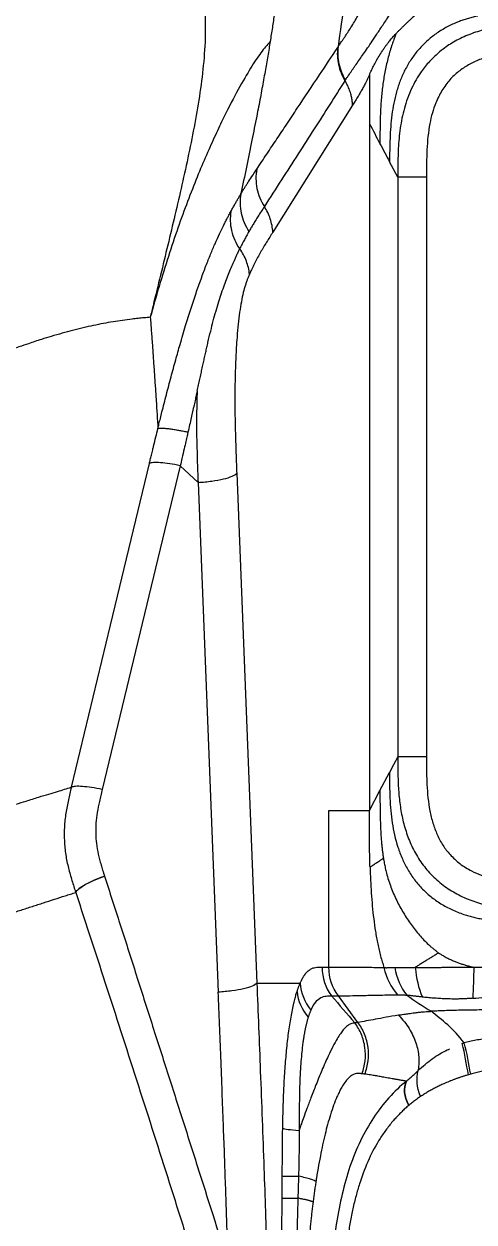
# Model space of a CAD drawing. Extents: x 0 to 84, y -21 to 126.
# Drawn here: x 71.61 to 75.84, y 44.7 to 55.96 of the extents above; entities that cross this region are included whole.
import ezdxf

# ---------------------------------------------------------------- set-up
doc = ezdxf.new("R2010")
doc.units = 0
doc.header["$MEASUREMENT"] = 0
doc.layers.add('1', color=4, linetype='Continuous')

# ---------------------------------------------------------------- blocks, each defined once
blk = doc.blocks.new('PRODIGY')
at = {"layer": '1', "color": 3, "linetype": 'Continuous', "lineweight": 25}
for p, q in [((74.854, 55.481), (74.854, 55.021)), ((74.696, 55.196), (73.946, 54.001)), ((74.854, 55.021), (74.854, 48.565)), ((75.12, 54.517), (75.044, 54.662)), ((75.12, 54.517), (75.12, 49.07)), ((75.39, 54.517), (75.39, 49.07)), ((73.076, 51.806), (72.343, 48.763)), ((73.076, 51.806), (73.244, 51.649)), ((73.607, 51.735), (73.796, 46.943)), ((73.244, 51.649), (73.434, 46.858)), ((74.953, 48.753), (75.042, 48.922)), ((74.854, 48.565), (74.953, 48.753)), ((74.474, 47.093), (74.474, 48.565)), ((74.474, 48.565), (74.854, 48.565)), ((74.41, 47.093), (74.474, 47.093)), ((73.796, 46.943), (74.203, 46.943)), ((74.746, 46.573), (74.562, 46.823)), ((75.806, 46.087), (75.786, 46.082))]:
    blk.add_line(p, q, dxfattribs=at)
at = {"layer": '1', "color": 3, "linetype": 'Continuous', "lineweight": 25, "flags": 128}
for points in [[(74.556, 55.737), (74.557, 55.74), (74.559, 55.743)], [(72.053, 48.784), (72.42, 50.306), (72.787, 51.828)], [(75.12, 49.07), (75.081, 48.996), (75.042, 48.922)]]:
    blk.add_lwpolyline(points, dxfattribs=at)
at = {"layer": '1', "color": 3, "linetype": 'Continuous', "lineweight": 25}
for points, knots in [([(74.734, 59.284), (74.744, 59.136), (74.754, 58.988), (74.769, 58.691), (74.774, 58.542), (74.779, 58.244), (74.779, 58.094), (74.772, 57.797), (74.765, 57.648), (74.747, 57.351), (74.735, 57.204), (74.707, 56.909), (74.691, 56.761), (74.656, 56.468), (74.638, 56.322), (74.599, 56.031), (74.579, 55.887), (74.559, 55.743)], [0, 0, 0, 0, 0.125, 0.125, 0.25, 0.25, 0.375, 0.375, 0.5, 0.5, 0.625, 0.625, 0.75, 0.75, 0.875, 0.875, 1, 1, 1, 1]), ([(72.6, 57.639), (72.661, 57.563), (72.722, 57.486), (72.838, 57.329), (72.894, 57.249), (72.999, 57.086), (73.047, 57.002), (73.133, 56.828), (73.17, 56.739), (73.232, 56.557), (73.256, 56.463), (73.291, 56.273), (73.302, 56.176), (73.313, 55.982), (73.313, 55.885), (73.305, 55.69), (73.296, 55.593), (73.274, 55.399), (73.26, 55.302), (73.229, 55.109), (73.211, 55.012), (73.173, 54.819), (73.153, 54.723), (73.111, 54.531), (73.09, 54.435), (73.024, 54.15), (72.979, 53.962), (72.911, 53.679), (72.888, 53.584), (72.841, 53.393), (72.818, 53.297), (72.795, 53.201)], [0, 0, 0, 0, 0.0625, 0.0625, 0.125, 0.125, 0.1875, 0.1875, 0.25, 0.25, 0.3125, 0.3125, 0.375, 0.375, 0.4375, 0.4375, 0.5, 0.5, 0.5625, 0.5625, 0.625, 0.625, 0.6875, 0.6875, 0.75, 0.75, 0.875, 0.875, 0.9375, 0.9375, 1, 1, 1, 1]), ([(73.906, 57.495), (73.909, 57.485), (73.915, 57.464), (73.924, 57.434), (73.932, 57.403), (73.94, 57.372), (73.948, 57.34), (73.955, 57.309), (73.961, 57.277), (73.968, 57.245), (73.974, 57.212), (73.979, 57.179), (73.984, 57.146), (73.989, 57.112), (73.995, 57.059), (74.003, 56.982), (74.009, 56.88), (74.012, 56.769), (74.011, 56.653), (74.006, 56.537), (73.999, 56.421), (73.988, 56.302), (73.975, 56.179), (73.96, 56.053), (73.942, 55.924), (73.928, 55.837), (73.921, 55.793)], [0, 0, 0, 0, 0.018597, 0.037248, 0.055964, 0.074756, 0.093635, 0.112614, 0.131705, 0.150918, 0.170268, 0.189766, 0.209424, 0.229255, 0.249272, 0.303774, 0.363191, 0.428104, 0.499181, 0.564497, 0.631833, 0.70126, 0.772811, 0.846483, 0.922237, 1, 1, 1, 1]), ([(74.559, 55.743), (74.562, 55.747), (74.568, 55.756), (74.577, 55.77), (74.588, 55.785), (74.6, 55.804), (74.619, 55.831), (74.642, 55.867), (74.672, 55.913), (74.704, 55.963), (74.748, 56.037), (74.809, 56.145), (74.882, 56.278), (74.947, 56.401), (75.001, 56.501), (75.059, 56.611), (75.107, 56.7), (75.143, 56.767), (75.165, 56.807), (75.188, 56.85), (75.212, 56.894), (75.237, 56.94), (75.255, 56.972), (75.264, 56.989)], [0, 0, 0, 0, 0.020008, 0.04112, 0.063305, 0.092701, 0.126027, 0.188084, 0.249465, 0.314126, 0.370513, 0.490338, 0.6109, 0.671814, 0.734542, 0.797041, 0.86352, 0.884147, 0.905599, 0.92789, 0.95104, 0.975069, 1, 1, 1, 1]), ([(74.628, 55.431), (74.633, 55.439), (74.638, 55.446), (74.648, 55.461), (74.653, 55.468), (74.668, 55.49), (74.679, 55.505), (74.694, 55.528), (74.7, 55.536), (74.71, 55.551), (74.716, 55.559), (74.732, 55.582), (74.743, 55.598), (74.766, 55.63), (74.778, 55.647), (74.802, 55.681), (74.814, 55.699), (74.853, 55.756), (74.883, 55.801), (74.935, 55.88), (74.954, 55.909), (74.985, 55.955), (74.996, 55.972), (75.018, 56.005), (75.03, 56.023), (75.065, 56.077), (75.091, 56.115), (75.141, 56.193), (75.167, 56.232), (75.218, 56.311), (75.244, 56.35), (75.283, 56.411), (75.296, 56.431), (75.322, 56.472), (75.336, 56.493), (75.376, 56.556), (75.404, 56.6), (75.44, 56.654), (75.447, 56.665), (75.461, 56.687), (75.468, 56.699), (75.483, 56.722), (75.491, 56.734), (75.506, 56.757), (75.513, 56.768), (75.52, 56.779)], [0, 0, 0, 0, 0.03125, 0.03125, 0.0625, 0.0625, 0.125, 0.125, 0.15625, 0.15625, 0.1875, 0.1875, 0.25, 0.25, 0.3125, 0.3125, 0.375, 0.375, 0.5, 0.5, 0.5625, 0.5625, 0.59375, 0.59375, 0.625, 0.625, 0.6875, 0.6875, 0.75, 0.75, 0.8125, 0.8125, 0.84375, 0.84375, 0.875, 0.875, 0.9375, 0.9375, 0.953125, 0.953125, 0.96875, 0.96875, 0.984375, 0.984375, 1, 1, 1, 1]), ([(75.747, 56.474), (75.739, 56.467), (75.724, 56.453), (75.7, 56.431), (75.667, 56.402), (75.625, 56.363), (75.576, 56.318), (75.531, 56.276), (75.49, 56.236), (75.449, 56.196), (75.408, 56.157), (75.368, 56.119), (75.327, 56.081), (75.288, 56.045), (75.254, 56.014), (75.227, 55.988), (75.205, 55.968), (75.184, 55.947), (75.163, 55.927), (75.143, 55.907), (75.124, 55.888), (75.111, 55.875), (75.105, 55.868)], [0, 0, 0, 0, 0.03405, 0.069033, 0.104938, 0.179575, 0.259963, 0.323486, 0.386657, 0.449611, 0.511873, 0.576251, 0.635621, 0.697697, 0.75742, 0.792454, 0.827288, 0.861961, 0.896517, 0.931006, 0.965481, 1, 1, 1, 1]), ([(75.873, 56.032), (75.865, 56.031), (75.851, 56.028), (75.828, 56.022), (75.806, 56.016), (75.785, 56.01), (75.763, 56.004), (75.742, 55.997), (75.722, 55.99), (75.701, 55.983), (75.681, 55.975), (75.633, 55.955), (75.561, 55.92), (75.468, 55.86), (75.383, 55.79), (75.307, 55.71), (75.242, 55.622), (75.187, 55.527), (75.142, 55.426), (75.096, 55.286), (75.061, 55.104), (75.048, 54.92), (75.044, 54.773), (75.044, 54.699), (75.044, 54.662)], [0, 0, 0, 0, 0.013071, 0.026033, 0.038889, 0.051639, 0.064285, 0.076829, 0.089272, 0.101616, 0.113864, 0.126017, 0.189213, 0.251259, 0.313746, 0.37591, 0.437466, 0.50035, 0.561059, 0.624883, 0.74957, 0.874729, 0.937354, 1, 1, 1, 1]), ([(74.854, 55.481), (74.856, 55.485), (74.86, 55.492), (74.865, 55.506), (74.873, 55.522), (74.882, 55.541), (74.904, 55.584), (74.933, 55.638), (74.97, 55.698), (74.994, 55.732), (75.011, 55.757), (75.028, 55.779), (75.044, 55.799), (75.059, 55.817), (75.073, 55.834), (75.089, 55.851), (75.099, 55.862), (75.105, 55.868)], [0, 0, 0, 0, 0.036156, 0.07939, 0.129456, 0.195466, 0.260349, 0.518192, 0.641592, 0.704786, 0.761396, 0.808917, 0.85587, 0.892353, 0.92735, 0.962837, 1, 1, 1, 1]), ([(75.105, 55.868), (75.102, 55.861), (75.096, 55.846), (75.087, 55.823), (75.079, 55.8), (75.071, 55.776), (75.059, 55.741), (75.044, 55.692), (75.021, 55.61), (74.998, 55.506), (74.978, 55.378), (74.964, 55.246), (74.956, 55.11), (74.953, 54.972), (74.953, 54.879), (74.953, 54.833)], [0, 0, 0, 0, 0.02289, 0.046045, 0.069472, 0.093177, 0.117167, 0.177569, 0.237054, 0.360492, 0.482283, 0.606242, 0.738089, 0.869196, 1, 1, 1, 1]), ([(76.517, 55.958), (76.504, 55.958), (76.457, 55.958), (76.387, 55.957), (76.306, 55.955), (76.197, 55.949), (76.075, 55.936), (75.929, 55.905), (75.82, 55.871), (75.726, 55.831), (75.641, 55.788), (75.534, 55.717), (75.427, 55.62), (75.327, 55.496), (75.259, 55.377), (75.199, 55.231), (75.164, 55.104), (75.143, 54.978), (75.132, 54.883), (75.125, 54.789), (75.122, 54.697), (75.12, 54.606), (75.12, 54.546), (75.12, 54.517)], [0, 0, 0, 0, 0.017512, 0.059148, 0.090212, 0.120151, 0.198661, 0.246388, 0.311095, 0.34364, 0.376276, 0.433123, 0.506971, 0.559711, 0.636263, 0.680375, 0.762366, 0.803487, 0.844057, 0.884032, 0.923384, 0.962046, 1, 1, 1, 1]), ([(73.921, 55.793), (73.907, 55.778), (73.893, 55.762), (73.864, 55.727), (73.85, 55.708), (73.804, 55.646), (73.772, 55.598), (73.702, 55.485), (73.664, 55.419), (73.58, 55.266), (73.534, 55.178), (73.459, 55.025), (73.433, 54.97), (73.379, 54.854), (73.351, 54.792), (73.294, 54.66), (73.264, 54.591), (73.205, 54.445), (73.175, 54.369), (73.115, 54.209), (73.084, 54.126), (73.024, 53.954), (72.994, 53.864), (72.935, 53.681), (72.906, 53.587), (72.849, 53.395), (72.821, 53.298), (72.795, 53.201)], [0, 0, 0, 0, 0.0625, 0.0625, 0.125, 0.125, 0.25, 0.25, 0.375, 0.375, 0.5, 0.5, 0.5625, 0.5625, 0.625, 0.625, 0.6875, 0.6875, 0.75, 0.75, 0.8125, 0.8125, 0.875, 0.875, 0.9375, 0.9375, 1, 1, 1, 1]), ([(73.921, 55.793), (73.918, 55.771), (73.91, 55.725), (73.899, 55.656), (73.887, 55.584), (73.873, 55.509), (73.859, 55.431), (73.844, 55.35), (73.829, 55.266), (73.812, 55.179), (73.786, 55.045), (73.731, 54.772), (73.681, 54.529), (73.646, 54.361)], [0, 0, 0, 0, 0.046225, 0.094395, 0.144559, 0.19676, 0.251042, 0.30744, 0.365985, 0.426702, 0.489604, 0.647377, 1, 1, 1, 1]), ([(73.795, 54.593), (73.827, 54.64), (73.89, 54.736), (73.984, 54.877), (74.08, 55.02), (74.213, 55.221), (74.373, 55.461), (74.499, 55.651), (74.556, 55.737)], [0, 0, 0, 0, 0.124395, 0.24874, 0.368961, 0.499164, 0.774296, 1, 1, 1, 1]), ([(74.556, 55.737), (74.549, 55.684), (74.552, 55.63), (74.575, 55.524), (74.596, 55.472), (74.624, 55.425)], [0, 0, 0, 0, 0.5, 0.5, 1, 1, 1, 1]), ([(74.559, 55.743), (74.553, 55.69), (74.556, 55.636), (74.579, 55.53), (74.6, 55.478), (74.628, 55.431)], [0, 0, 0, 0, 0.5, 0.5, 1, 1, 1, 1]), ([(76.518, 55.7), (76.473, 55.7), (76.385, 55.7), (76.253, 55.695), (76.126, 55.683), (76.004, 55.661), (75.889, 55.626), (75.784, 55.576), (75.69, 55.513), (75.62, 55.447), (75.57, 55.385), (75.523, 55.314), (75.48, 55.226), (75.444, 55.121), (75.419, 55.016), (75.403, 54.9), (75.394, 54.775), (75.391, 54.672), (75.391, 54.586), (75.39, 54.542), (75.39, 54.517)], [0, 0, 0, 0, 0.069487, 0.137234, 0.202999, 0.266771, 0.328382, 0.387898, 0.445941, 0.502791, 0.535144, 0.568178, 0.63488, 0.686261, 0.738901, 0.801904, 0.866483, 0.932534, 0.960663, 1, 1, 1, 1]), ([(74.624, 55.425), (74.577, 55.351), (74.481, 55.2), (74.334, 54.97), (74.183, 54.734), (74.026, 54.49), (73.92, 54.326), (73.867, 54.242)], [0, 0, 0, 0, 0.18792, 0.38188, 0.581879, 0.78792, 1, 1, 1, 1]), ([(74.696, 55.196), (74.696, 55.2), (74.695, 55.208), (74.694, 55.222), (74.692, 55.238), (74.688, 55.262), (74.683, 55.287), (74.675, 55.314), (74.667, 55.337), (74.658, 55.359), (74.648, 55.382), (74.637, 55.404), (74.629, 55.418), (74.624, 55.425)], [0, 0, 0, 0, 0.05085, 0.109318, 0.175632, 0.250032, 0.406654, 0.500101, 0.597885, 0.696871, 0.796958, 0.89804, 1, 1, 1, 1]), ([(74.854, 55.481), (74.852, 55.477), (74.848, 55.468), (74.842, 55.455), (74.836, 55.441), (74.83, 55.428), (74.823, 55.415), (74.813, 55.394), (74.797, 55.365), (74.778, 55.33), (74.758, 55.295), (74.738, 55.263), (74.718, 55.23), (74.704, 55.208), (74.696, 55.196)], [0, 0, 0, 0, 0.038455, 0.077728, 0.117824, 0.158744, 0.200491, 0.243067, 0.363223, 0.4923, 0.612081, 0.74538, 0.852028, 1, 1, 1, 1]), ([(74.953, 54.833), (74.968, 54.805), (74.983, 54.776), (75.014, 54.719), (75.029, 54.69), (75.044, 54.662)], [0, 0, 0, 0, 0.5, 0.5, 1, 1, 1, 1]), ([(73.646, 54.361), (73.65, 54.368), (73.659, 54.382), (73.672, 54.403), (73.687, 54.427), (73.703, 54.453), (73.728, 54.491), (73.759, 54.538), (73.783, 54.575), (73.795, 54.593)], [0, 0, 0, 0, 0.080146, 0.170178, 0.270086, 0.379861, 0.4995, 0.764907, 1, 1, 1, 1]), ([(73.795, 54.593), (73.784, 54.534), (73.785, 54.472), (73.809, 54.353), (73.833, 54.295), (73.867, 54.242)], [0, 0, 0, 0, 0.5, 0.5, 1, 1, 1, 1]), ([(75.39, 54.517), (75.362, 54.517), (75.332, 54.517), (75.272, 54.517), (75.243, 54.517), (75.192, 54.517), (75.169, 54.517), (75.137, 54.517), (75.126, 54.517), (75.12, 54.517)], [0, 0, 0, 0, 0.25, 0.25, 0.5, 0.5, 0.75, 0.75, 1, 1, 1, 1]), ([(73.553, 54.197), (73.556, 54.203), (73.562, 54.214), (73.571, 54.231), (73.58, 54.247), (73.589, 54.263), (73.598, 54.278), (73.606, 54.293), (73.614, 54.307), (73.623, 54.321), (73.631, 54.335), (73.638, 54.348), (73.644, 54.357), (73.646, 54.361)], [0, 0, 0, 0, 0.0975435, 0.1937569, 0.2886338, 0.3821719, 0.4743728, 0.5652417, 0.6547871, 0.7430205, 0.829956, 0.9156098, 1, 1, 1, 1]), ([(73.646, 54.361), (73.635, 54.302), (73.636, 54.24), (73.662, 54.119), (73.687, 54.061), (73.722, 54.008)], [0, 0, 0, 0, 0.5, 0.5, 1, 1, 1, 1]), ([(72.866, 52.155), (72.869, 52.17), (72.877, 52.202), (72.89, 52.254), (72.906, 52.318), (72.925, 52.392), (72.953, 52.502), (72.989, 52.638), (73.032, 52.796), (73.078, 52.958), (73.125, 53.118), (73.175, 53.28), (73.224, 53.427), (73.272, 53.563), (73.318, 53.686), (73.362, 53.797), (73.405, 53.897), (73.445, 53.985), (73.476, 54.05), (73.5, 54.097), (73.517, 54.13), (73.535, 54.164), (73.546, 54.185), (73.553, 54.197)], [0, 0, 0, 0, 0.016857, 0.036845, 0.060077, 0.090636, 0.121723, 0.185393, 0.246915, 0.302668, 0.371632, 0.433422, 0.496387, 0.557366, 0.618366, 0.679963, 0.742296, 0.808746, 0.869644, 0.901479, 0.934566, 0.96353, 1, 1, 1, 1]), ([(73.553, 54.197), (73.542, 54.138), (73.544, 54.076), (73.572, 53.955), (73.598, 53.897), (73.635, 53.845)], [0, 0, 0, 0, 0.5, 0.5, 1, 1, 1, 1]), ([(73.867, 54.242), (73.856, 54.226), (73.837, 54.196), (73.809, 54.153), (73.784, 54.113), (73.762, 54.076), (73.741, 54.042), (73.728, 54.019), (73.722, 54.008)], [0, 0, 0, 0, 0.213306, 0.404022, 0.573389, 0.729031, 0.871166, 1, 1, 1, 1]), ([(73.946, 54.001), (73.944, 54.043), (73.936, 54.085), (73.909, 54.167), (73.89, 54.206), (73.867, 54.242)], [0, 0, 0, 0, 0.5, 0.5, 1, 1, 1, 1]), ([(73.722, 54.008), (73.718, 54.001), (73.71, 53.988), (73.699, 53.968), (73.689, 53.949), (73.675, 53.923), (73.66, 53.895), (73.647, 53.869), (73.64, 53.854), (73.636, 53.847), (73.635, 53.845)], [0, 0, 0, 0, 0.133444, 0.261875, 0.385344, 0.503899, 0.752721, 0.87654, 0.968026, 1, 1, 1, 1]), ([(73.946, 54.001), (73.936, 53.986), (73.917, 53.955), (73.887, 53.908), (73.859, 53.861), (73.831, 53.813), (73.804, 53.765), (73.781, 53.722), (73.764, 53.687), (73.751, 53.66), (73.738, 53.633), (73.73, 53.614), (73.726, 53.605)], [0, 0, 0, 0, 0.131141, 0.260743, 0.396141, 0.514855, 0.643578, 0.761506, 0.824445, 0.885165, 0.943679, 1, 1, 1, 1]), ([(73.236, 52.509), (73.238, 52.519), (73.242, 52.537), (73.248, 52.565), (73.254, 52.592), (73.26, 52.619), (73.266, 52.646), (73.272, 52.672), (73.277, 52.698), (73.283, 52.724), (73.289, 52.75), (73.294, 52.775), (73.3, 52.8), (73.305, 52.824), (73.31, 52.848), (73.316, 52.872), (73.321, 52.896), (73.326, 52.919), (73.332, 52.942), (73.343, 52.993), (73.362, 53.07), (73.387, 53.169), (73.412, 53.262), (73.439, 53.35), (73.465, 53.431), (73.492, 53.506), (73.518, 53.576), (73.543, 53.638), (73.568, 53.697), (73.588, 53.743), (73.605, 53.782), (73.62, 53.813), (73.63, 53.834), (73.635, 53.845)], [0, 0, 0, 0, 0.0154297, 0.0306914, 0.0457884, 0.0607242, 0.0755024, 0.0901269, 0.1046012, 0.118929, 0.1331142, 0.1471603, 0.1610711, 0.1748504, 0.1885018, 0.2020292, 0.2154363, 0.2287271, 0.2419053, 0.2549747, 0.3167374, 0.3767374, 0.4368814, 0.4970788, 0.5570215, 0.6190928, 0.679792, 0.7438989, 0.8054083, 0.8711615, 0.9113017, 0.9542494, 1, 1, 1, 1]), ([(73.726, 53.605), (73.723, 53.647), (73.713, 53.689), (73.683, 53.77), (73.661, 53.809), (73.635, 53.845)], [0, 0, 0, 0, 0.5, 0.5, 1, 1, 1, 1]), ([(73.726, 53.605), (73.724, 53.6), (73.72, 53.591), (73.714, 53.577), (73.709, 53.564), (73.702, 53.545), (73.694, 53.521), (73.68, 53.477), (73.663, 53.415), (73.646, 53.326), (73.63, 53.223), (73.617, 53.109), (73.607, 52.985), (73.599, 52.854), (73.594, 52.717), (73.589, 52.53), (73.589, 52.34), (73.593, 52.151), (73.597, 52.011), (73.602, 51.873), (73.605, 51.781), (73.607, 51.735)], [0, 0, 0, 0, 0.016666, 0.032145, 0.046438, 0.05955, 0.089951, 0.119093, 0.17861, 0.238461, 0.298983, 0.360278, 0.421556, 0.485313, 0.547752, 0.612606, 0.742414, 0.806958, 0.871217, 0.935668, 1, 1, 1, 1]), ([(72.795, 53.201), (72.785, 53.2), (72.766, 53.199), (72.737, 53.196), (72.709, 53.194), (72.68, 53.191), (72.652, 53.188), (72.603, 53.182), (72.535, 53.173), (72.445, 53.159), (72.354, 53.143), (72.229, 53.118), (72.067, 53.08), (71.903, 53.034), (71.763, 52.991), (71.662, 52.958), (71.57, 52.926), (71.506, 52.903), (71.459, 52.886), (71.414, 52.869), (71.361, 52.848), (71.3, 52.824), (71.238, 52.8), (71.197, 52.782), (71.176, 52.773)], [0, 0, 0, 0, 0.021841, 0.043394, 0.064662, 0.085643, 0.10634, 0.126752, 0.190018, 0.252451, 0.314321, 0.377281, 0.501788, 0.624341, 0.678538, 0.748649, 0.797768, 0.831707, 0.852761, 0.873675, 0.905261, 0.936853, 0.968435, 1, 1, 1, 1]), ([(72.795, 53.201), (72.797, 53.18), (72.798, 53.158), (72.802, 53.115), (72.803, 53.094), (72.806, 53.051), (72.808, 53.029), (72.811, 52.986), (72.813, 52.965), (72.817, 52.9), (72.82, 52.856), (72.826, 52.769), (72.829, 52.725), (72.835, 52.638), (72.838, 52.594), (72.844, 52.506), (72.847, 52.462), (72.855, 52.331), (72.861, 52.243), (72.866, 52.155)], [0, 0, 0, 0, 0.0625, 0.0625, 0.125, 0.125, 0.1875, 0.1875, 0.25, 0.25, 0.375, 0.375, 0.5, 0.5, 0.625, 0.625, 0.75, 0.75, 1, 1, 1, 1]), ([(73.236, 52.509), (73.234, 52.501), (73.23, 52.483), (73.224, 52.457), (73.218, 52.43), (73.212, 52.402), (73.206, 52.374), (73.199, 52.345), (73.19, 52.306), (73.179, 52.254), (73.164, 52.19), (73.154, 52.145), (73.149, 52.122)], [0, 0, 0, 0, 0.066605, 0.134699, 0.204289, 0.275384, 0.34799, 0.422114, 0.497762, 0.653424, 0.820816, 1, 1, 1, 1]), ([(73.236, 52.509), (73.234, 52.472), (73.233, 52.435), (73.231, 52.361), (73.23, 52.325), (73.229, 52.217), (73.229, 52.146), (73.232, 52.005), (73.234, 51.934), (73.238, 51.792), (73.241, 51.721), (73.244, 51.649)], [0, 0, 0, 0, 0.125, 0.125, 0.25, 0.25, 0.5, 0.5, 0.75, 0.75, 1, 1, 1, 1]), ([(72.787, 51.828), (72.789, 51.839), (72.796, 51.865), (72.806, 51.908), (72.816, 51.951), (72.83, 52.008), (72.846, 52.074), (72.86, 52.129), (72.866, 52.155)], [0, 0, 0, 0, 0.10418, 0.242383, 0.392521, 0.49276, 0.766461, 1, 1, 1, 1]), ([(72.866, 52.155), (72.867, 52.155), (72.869, 52.156), (72.872, 52.157), (72.875, 52.157), (72.879, 52.158), (72.883, 52.158), (72.888, 52.159), (72.893, 52.159), (72.898, 52.159), (72.91, 52.159), (72.931, 52.158), (72.966, 52.155), (73.006, 52.149), (73.042, 52.143), (73.07, 52.138), (73.089, 52.135), (73.109, 52.131), (73.129, 52.127), (73.142, 52.124), (73.149, 52.122)], [0, 0, 0, 0, 0.028539, 0.056834, 0.084904, 0.112773, 0.140465, 0.168012, 0.195446, 0.222805, 0.250122, 0.37507, 0.500011, 0.625099, 0.749904, 0.799292, 0.848815, 0.898659, 0.949002, 1, 1, 1, 1]), ([(73.149, 52.122), (73.147, 52.11), (73.14, 52.081), (73.128, 52.029), (73.112, 51.958), (73.094, 51.882), (73.082, 51.829), (73.076, 51.806)], [0, 0, 0, 0, 0.110758, 0.276542, 0.497585, 0.780662, 1, 1, 1, 1]), ([(73.076, 51.806), (73.042, 51.814), (73.009, 51.82), (72.946, 51.829), (72.917, 51.833), (72.865, 51.836), (72.843, 51.837), (72.808, 51.834), (72.795, 51.832), (72.787, 51.828)], [0, 0, 0, 0, 0.25, 0.25, 0.5, 0.5, 0.75, 0.75, 1, 1, 1, 1]), ([(73.244, 51.649), (73.288, 51.652), (73.332, 51.656), (73.412, 51.667), (73.449, 51.674), (73.514, 51.689), (73.542, 51.698), (73.584, 51.716), (73.599, 51.725), (73.607, 51.735)], [0, 0, 0, 0, 0.25, 0.25, 0.5, 0.5, 0.75, 0.75, 1, 1, 1, 1]), ([(75.12, 49.07), (75.12, 49.068), (75.12, 49.067), (75.12, 49.064), (75.12, 49.062), (75.12, 49.057), (75.12, 49.053), (75.12, 49.047), (75.12, 49.045), (75.12, 49.039), (75.12, 49.025), (75.12, 49.012), (75.12, 48.978), (75.121, 48.955), (75.122, 48.887), (75.123, 48.841), (75.128, 48.748), (75.132, 48.701), (75.143, 48.607), (75.151, 48.559), (75.17, 48.464), (75.183, 48.417), (75.213, 48.323), (75.231, 48.276), (75.273, 48.186), (75.298, 48.142), (75.354, 48.057), (75.385, 48.017), (75.454, 47.942), (75.492, 47.907), (75.572, 47.844), (75.615, 47.815), (75.704, 47.765), (75.751, 47.743), (75.846, 47.707), (75.894, 47.692), (75.992, 47.667), (76.041, 47.658), (76.139, 47.644), (76.188, 47.639), (76.284, 47.632), (76.332, 47.63), (76.426, 47.628), (76.472, 47.628), (76.517, 47.628)], [0, 0, 0, 0, 0.001953, 0.001953, 0.003906, 0.003906, 0.007812, 0.007812, 0.011719, 0.011719, 0.015625, 0.03125, 0.03125, 0.0625, 0.0625, 0.125, 0.125, 0.1875, 0.1875, 0.25, 0.25, 0.3125, 0.3125, 0.375, 0.375, 0.4375, 0.4375, 0.5, 0.5, 0.5625, 0.5625, 0.625, 0.625, 0.6875, 0.6875, 0.75, 0.75, 0.8125, 0.8125, 0.875, 0.875, 0.9375, 0.9375, 1, 1, 1, 1]), ([(75.39, 49.07), (75.359, 49.07), (75.327, 49.07), (75.267, 49.07), (75.239, 49.07), (75.19, 49.07), (75.169, 49.07), (75.137, 49.07), (75.126, 49.07), (75.12, 49.07)], [0, 0, 0, 0, 0.25, 0.25, 0.5, 0.5, 0.75, 0.75, 1, 1, 1, 1]), ([(75.39, 49.07), (75.39, 49.044), (75.391, 48.999), (75.391, 48.932), (75.392, 48.871), (75.395, 48.787), (75.403, 48.684), (75.42, 48.563), (75.448, 48.447), (75.489, 48.338), (75.542, 48.238), (75.613, 48.145), (75.703, 48.062), (75.804, 47.999), (75.906, 47.955), (76.01, 47.924), (76.127, 47.903), (76.254, 47.891), (76.385, 47.886), (76.474, 47.886), (76.518, 47.886)], [0, 0, 0, 0, 0.040086, 0.068671, 0.103451, 0.134629, 0.199115, 0.262054, 0.323247, 0.382748, 0.441522, 0.497836, 0.56298, 0.629369, 0.680678, 0.733573, 0.797301, 0.863016, 0.930636, 1, 1, 1, 1]), ([(75.042, 48.922), (75.042, 48.882), (75.043, 48.803), (75.046, 48.683), (75.054, 48.565), (75.072, 48.41), (75.106, 48.257), (75.161, 48.112), (75.213, 48.008), (75.277, 47.912), (75.353, 47.824), (75.44, 47.746), (75.537, 47.68), (75.642, 47.625), (75.731, 47.591), (75.8, 47.571), (75.846, 47.559), (75.894, 47.549), (75.943, 47.54), (75.976, 47.536), (75.993, 47.533)], [0, 0, 0, 0, 0.06277, 0.125439, 0.190891, 0.250195, 0.373844, 0.436924, 0.49673, 0.558716, 0.619702, 0.681485, 0.743998, 0.806449, 0.870704, 0.895355, 0.920597, 0.946445, 0.97291, 1, 1, 1, 1]), ([(70.174, 48.187), (70.187, 48.192), (70.214, 48.2), (70.255, 48.214), (70.297, 48.227), (70.341, 48.242), (70.387, 48.256), (70.434, 48.272), (70.483, 48.288), (70.533, 48.304), (70.585, 48.321), (70.638, 48.338), (70.714, 48.362), (70.814, 48.395), (70.922, 48.429), (71.045, 48.469), (71.212, 48.523), (71.417, 48.588), (71.605, 48.647), (71.739, 48.689), (71.838, 48.719), (71.94, 48.75), (72.01, 48.771), (72.053, 48.784)], [0, 0, 0, 0, 0.017981, 0.036843, 0.056603, 0.077278, 0.098888, 0.121447, 0.14497, 0.169465, 0.194938, 0.221383, 0.248787, 0.308688, 0.375178, 0.415903, 0.502727, 0.644882, 0.753277, 0.821524, 0.87577, 0.923802, 1, 1, 1, 1]), ([(72.053, 48.784), (72.043, 48.744), (72.024, 48.664), (72, 48.539), (71.985, 48.41), (71.985, 48.279), (71.998, 48.15), (72.024, 48.025), (72.057, 47.908), (72.082, 47.832), (72.094, 47.795)], [0, 0, 0, 0, 0.12035, 0.245928, 0.375224, 0.505784, 0.63526, 0.761774, 0.884043, 1, 1, 1, 1]), ([(72.343, 48.763), (72.309, 48.77), (72.275, 48.776), (72.212, 48.785), (72.183, 48.789), (72.132, 48.793), (72.11, 48.793), (72.074, 48.791), (72.061, 48.788), (72.053, 48.784)], [0, 0, 0, 0, 0.25, 0.25, 0.5, 0.5, 0.75, 0.75, 1, 1, 1, 1]), ([(72.343, 48.763), (72.338, 48.744), (72.329, 48.707), (72.313, 48.635), (72.295, 48.549), (72.283, 48.449), (72.28, 48.351), (72.287, 48.253), (72.302, 48.171), (72.318, 48.104), (72.332, 48.054), (72.347, 48.002), (72.359, 47.967), (72.365, 47.947)], [0, 0, 0, 0, 0.069856, 0.136615, 0.26367, 0.383689, 0.50011, 0.61723, 0.738665, 0.799862, 0.866473, 0.92623, 1, 1, 1, 1]), ([(74.953, 48.753), (74.953, 48.722), (74.953, 48.669), (74.954, 48.587), (74.955, 48.511), (74.957, 48.43), (74.961, 48.352), (74.966, 48.285), (74.971, 48.233), (74.975, 48.194), (74.98, 48.155), (74.984, 48.13), (74.986, 48.117)], [0, 0, 0, 0, 0.143087, 0.251761, 0.38426, 0.503581, 0.631841, 0.753603, 0.81717, 0.879416, 0.940357, 1, 1, 1, 1]), ([(74.86, 48.034), (74.859, 48.05), (74.858, 48.083), (74.857, 48.133), (74.856, 48.187), (74.856, 48.242), (74.855, 48.301), (74.855, 48.365), (74.854, 48.453), (74.854, 48.521), (74.854, 48.565)], [0, 0, 0, 0, 0.090903, 0.186397, 0.286491, 0.391195, 0.500518, 0.618698, 0.750794, 1, 1, 1, 1]), ([(74.86, 48.034), (74.869, 48.039), (74.882, 48.048), (74.9, 48.061), (74.915, 48.07), (74.93, 48.081), (74.946, 48.091), (74.96, 48.1), (74.972, 48.109), (74.981, 48.115), (74.986, 48.117)], [0, 0, 0, 0, 0.250426, 0.375447, 0.500336, 0.618564, 0.750053, 0.834985, 0.918291, 1, 1, 1, 1]), ([(74.986, 48.117), (74.987, 48.11), (74.989, 48.094), (74.994, 48.07), (74.998, 48.047), (75.003, 48.023), (75.009, 48), (75.018, 47.962), (75.033, 47.91), (75.056, 47.844), (75.081, 47.78), (75.119, 47.699), (75.172, 47.602), (75.233, 47.511), (75.284, 47.443), (75.324, 47.394), (75.365, 47.348), (75.402, 47.312), (75.432, 47.285), (75.455, 47.265), (75.48, 47.245), (75.496, 47.233), (75.504, 47.227)], [0, 0, 0, 0, 0.022621, 0.045165, 0.067632, 0.090027, 0.112353, 0.134618, 0.200299, 0.266391, 0.330208, 0.394806, 0.519998, 0.642818, 0.703624, 0.761787, 0.821917, 0.880087, 0.910188, 0.940181, 0.970103, 1, 1, 1, 1]), ([(74.86, 48.034), (74.862, 47.952), (74.866, 47.87), (74.877, 47.708), (74.884, 47.627), (74.899, 47.508), (74.904, 47.468), (74.917, 47.39), (74.924, 47.35), (74.94, 47.272), (74.949, 47.234), (74.969, 47.16), (74.98, 47.124), (74.991, 47.089)], [0, 0, 0, 0, 0.25, 0.25, 0.5, 0.5, 0.625, 0.625, 0.75, 0.75, 0.875, 0.875, 1, 1, 1, 1]), ([(72.094, 47.796), (72.098, 47.806), (72.109, 47.817), (72.14, 47.842), (72.16, 47.856), (72.208, 47.883), (72.237, 47.897), (72.298, 47.923), (72.331, 47.936), (72.365, 47.948)], [0, 0, 0, 0, 0.25, 0.25, 0.5, 0.5, 0.75, 0.75, 1, 1, 1, 1]), ([(72.365, 47.947), (72.331, 47.935), (72.298, 47.922), (72.237, 47.896), (72.209, 47.882), (72.16, 47.855), (72.14, 47.841), (72.109, 47.816), (72.099, 47.805), (72.094, 47.795)], [0, 0, 0, 0, 0.25, 0.25, 0.5, 0.5, 0.75, 0.75, 1, 1, 1, 1]), ([(72.365, 47.947), (72.413, 47.798), (72.51, 47.498), (72.654, 47.047), (72.799, 46.593), (72.945, 46.138), (73.091, 45.681), (73.285, 45.071), (73.43, 44.614), (73.527, 44.308)], [0, 0, 0, 0, 0.123447, 0.247461, 0.372042, 0.497191, 0.623294, 0.748393, 1, 1, 1, 1]), ([(70.245, 47.192), (70.29, 47.207), (70.335, 47.222), (70.422, 47.251), (70.466, 47.265), (70.595, 47.308), (70.68, 47.335), (70.847, 47.39), (70.929, 47.417), (71.049, 47.457), (71.089, 47.47), (71.168, 47.495), (71.206, 47.508), (71.322, 47.546), (71.397, 47.57), (71.507, 47.606), (71.544, 47.618), (71.616, 47.641), (71.651, 47.653), (71.704, 47.67), (71.722, 47.675), (71.756, 47.687), (71.773, 47.692), (71.825, 47.709), (71.859, 47.72), (71.927, 47.742), (71.96, 47.753), (72.011, 47.769), (72.028, 47.774), (72.061, 47.785), (72.077, 47.79), (72.094, 47.796)], [0, 0, 0, 0, 0.0625, 0.0625, 0.125, 0.125, 0.25, 0.25, 0.375, 0.375, 0.4375, 0.4375, 0.5, 0.5, 0.625, 0.625, 0.6875, 0.6875, 0.75, 0.75, 0.78125, 0.78125, 0.8125, 0.8125, 0.875, 0.875, 0.9375, 0.9375, 0.96875, 0.96875, 1, 1, 1, 1]), ([(72.094, 47.795), (72.292, 47.19), (72.488, 46.584), (72.78, 45.675), (72.877, 45.372), (73.021, 44.917), (73.069, 44.766), (73.165, 44.463), (73.213, 44.311), (73.261, 44.16)], [0, 0, 0, 0, 0.5, 0.5, 0.75, 0.75, 0.875, 0.875, 1, 1, 1, 1]), ([(75.504, 47.227), (75.499, 47.224), (75.488, 47.217), (75.472, 47.207), (75.455, 47.197), (75.439, 47.187), (75.423, 47.177), (75.407, 47.167), (75.391, 47.157), (75.375, 47.147), (75.36, 47.137), (75.344, 47.128), (75.329, 47.118), (75.314, 47.109), (75.299, 47.099), (75.289, 47.093), (75.284, 47.09)], [0, 0, 0, 0, 0.069, 0.138352, 0.2080604, 0.2781299, 0.3485656, 0.4193729, 0.4905578, 0.5621264, 0.6340854, 0.7064419, 0.7792035, 0.852378, 0.9259739, 1, 1, 1, 1]), ([(75.504, 47.227), (75.509, 47.224), (75.518, 47.218), (75.532, 47.21), (75.546, 47.201), (75.56, 47.193), (75.575, 47.184), (75.597, 47.173), (75.625, 47.16), (75.658, 47.145), (75.691, 47.133), (75.724, 47.122), (75.759, 47.111), (75.795, 47.101), (75.821, 47.096), (75.834, 47.093)], [0, 0, 0, 0, 0.046011, 0.092586, 0.139758, 0.187559, 0.236017, 0.285162, 0.390406, 0.49828, 0.590411, 0.68635, 0.786375, 0.890797, 1, 1, 1, 1]), ([(74.203, 46.943), (74.205, 46.946), (74.207, 46.952), (74.211, 46.961), (74.216, 46.969), (74.22, 46.977), (74.224, 46.985), (74.228, 46.992), (74.232, 47), (74.237, 47.007), (74.241, 47.013), (74.246, 47.02), (74.25, 47.026), (74.261, 47.041), (74.28, 47.06), (74.302, 47.075), (74.32, 47.083), (74.338, 47.089), (74.36, 47.093), (74.379, 47.093), (74.396, 47.093), (74.404, 47.093), (74.41, 47.093)], [0, 0, 0, 0, 0.020557, 0.041239, 0.062051, 0.082997, 0.104083, 0.125312, 0.146688, 0.168217, 0.189902, 0.211748, 0.233758, 0.255936, 0.379987, 0.510429, 0.571763, 0.636534, 0.761776, 0.884697, 0.919527, 1, 1, 1, 1]), ([(74.474, 47.093), (74.508, 47.093), (74.565, 47.093), (74.639, 47.093), (74.701, 47.093), (74.759, 47.093), (74.816, 47.092), (74.86, 47.092), (74.894, 47.091), (74.926, 47.091), (74.959, 47.09), (74.981, 47.089), (74.991, 47.089)], [0, 0, 0, 0, 0.248225, 0.414749, 0.499607, 0.640846, 0.749633, 0.805419, 0.858374, 0.90848, 0.955696, 1, 1, 1, 1]), ([(74.991, 47.089), (74.994, 47.089), (74.998, 47.089), (75.005, 47.088), (75.013, 47.088), (75.02, 47.088), (75.028, 47.089), (75.037, 47.089), (75.048, 47.089), (75.062, 47.089), (75.077, 47.089), (75.087, 47.089), (75.093, 47.089)], [0, 0, 0, 0, 0.089821, 0.176641, 0.260474, 0.341339, 0.419257, 0.494249, 0.621404, 0.748012, 0.874174, 1, 1, 1, 1]), ([(75.093, 47.089), (75.096, 47.089), (75.103, 47.089), (75.114, 47.089), (75.126, 47.089), (75.137, 47.089), (75.149, 47.089), (75.162, 47.089), (75.174, 47.089), (75.187, 47.09), (75.2, 47.09), (75.213, 47.09), (75.227, 47.09), (75.241, 47.09), (75.255, 47.09), (75.269, 47.09), (75.279, 47.09), (75.284, 47.09)], [0, 0, 0, 0, 0.067491, 0.13472, 0.201718, 0.268514, 0.33514, 0.401631, 0.46802, 0.534343, 0.600638, 0.666943, 0.733296, 0.799739, 0.866311, 0.933052, 1, 1, 1, 1]), ([(75.284, 47.09), (75.289, 47.09), (75.3, 47.09), (75.315, 47.09), (75.331, 47.09), (75.348, 47.09), (75.364, 47.091), (75.38, 47.091), (75.396, 47.091), (75.413, 47.091), (75.429, 47.091), (75.446, 47.091), (75.462, 47.091), (75.479, 47.091), (75.495, 47.091), (75.512, 47.091), (75.528, 47.091), (75.562, 47.092), (75.615, 47.092), (75.675, 47.092), (75.723, 47.092), (75.76, 47.093), (75.796, 47.093), (75.821, 47.093), (75.834, 47.093)], [0, 0, 0, 0, 0.0337948, 0.0673181, 0.1005678, 0.1335419, 0.1662383, 0.1986548, 0.2307891, 0.2626391, 0.2942024, 0.3254766, 0.3564599, 0.3871725, 0.4176115, 0.447727, 0.4775285, 0.5070336, 0.6311974, 0.7555012, 0.8156539, 0.8765072, 0.9379828, 1, 1, 1, 1]), ([(75.834, 47.093), (75.841, 47.093), (75.855, 47.093), (75.877, 47.093), (75.899, 47.093), (75.922, 47.093), (75.938, 47.093), (75.946, 47.093)], [0, 0, 0, 0, 0.191631, 0.387355, 0.587304, 0.791534, 1, 1, 1, 1]), ([(73.796, 46.943), (73.789, 46.934), (73.774, 46.924), (73.731, 46.906), (73.704, 46.898), (73.639, 46.882), (73.602, 46.876), (73.521, 46.865), (73.478, 46.86), (73.434, 46.858)], [0, 0, 0, 0, 0.25, 0.25, 0.5, 0.5, 0.75, 0.75, 1, 1, 1, 1]), ([(73.527, 44.308), (73.524, 44.393), (73.518, 44.563), (73.51, 44.82), (73.501, 45.082), (73.492, 45.348), (73.481, 45.627), (73.47, 45.927), (73.454, 46.341), (73.442, 46.654), (73.434, 46.858)], [0, 0, 0, 0, 0.099234, 0.200151, 0.30275, 0.407032, 0.512996, 0.631953, 0.760245, 1, 1, 1, 1]), ([(73.796, 46.943), (73.807, 46.667), (73.83, 46.087), (73.857, 45.372), (73.877, 44.791), (73.89, 44.365), (73.904, 43.918), (73.912, 43.614), (73.916, 43.458)], [0, 0, 0, 0, 0.23805, 0.499287, 0.615647, 0.737867, 0.865985, 1, 1, 1, 1]), ([(74.039, 45.578), (74.039, 45.589), (74.04, 45.612), (74.04, 45.645), (74.041, 45.678), (74.042, 45.711), (74.043, 45.743), (74.044, 45.775), (74.045, 45.806), (74.046, 45.836), (74.047, 45.866), (74.048, 45.896), (74.049, 45.925), (74.053, 46.008), (74.061, 46.139), (74.073, 46.285), (74.084, 46.395), (74.094, 46.475), (74.105, 46.551), (74.117, 46.624), (74.13, 46.691), (74.141, 46.742), (74.149, 46.777), (74.155, 46.8), (74.161, 46.822), (74.167, 46.843), (74.171, 46.856), (74.174, 46.863)], [0, 0, 0, 0, 0.022128, 0.043958, 0.065496, 0.086746, 0.107713, 0.128405, 0.148826, 0.168983, 0.188882, 0.208529, 0.22793, 0.247092, 0.373281, 0.49459, 0.55713, 0.619175, 0.682219, 0.744732, 0.808045, 0.87162, 0.897283, 0.92293, 0.948584, 0.974266, 1, 1, 1, 1]), ([(74.174, 46.863), (74.175, 46.866), (74.177, 46.874), (74.181, 46.885), (74.184, 46.895), (74.188, 46.905), (74.192, 46.915), (74.196, 46.925), (74.2, 46.934), (74.202, 46.94), (74.203, 46.943)], [0, 0, 0, 0, 0.123865, 0.247991, 0.37241, 0.497154, 0.622255, 0.747742, 0.873647, 1, 1, 1, 1]), ([(74.304, 46.689), (74.318, 46.721), (74.333, 46.746), (74.365, 46.784), (74.381, 46.798), (74.414, 46.815), (74.431, 46.819), (74.456, 46.822), (74.465, 46.823), (74.481, 46.823), (74.49, 46.823), (74.498, 46.823)], [0, 0, 0, 0, 0.25, 0.25, 0.5, 0.5, 0.75, 0.75, 0.875, 0.875, 1, 1, 1, 1]), ([(74.562, 46.823), (74.597, 46.823), (74.631, 46.824), (74.706, 46.825), (74.745, 46.826), (74.833, 46.828), (74.882, 46.829), (74.991, 46.831), (75.051, 46.832), (75.119, 46.833)], [0, 0, 0, 0, 0.25, 0.25, 0.5, 0.5, 0.75, 0.75, 1, 1, 1, 1]), ([(75.119, 46.833), (75.126, 46.833), (75.133, 46.833), (75.147, 46.834), (75.154, 46.834), (75.168, 46.833), (75.175, 46.833), (75.19, 46.831), (75.198, 46.83), (75.206, 46.829)], [0, 0, 0, 0, 0.25, 0.25, 0.5, 0.5, 0.75, 0.75, 1, 1, 1, 1]), ([(75.352, 46.812), (75.347, 46.812), (75.338, 46.813), (75.325, 46.815), (75.313, 46.816), (75.302, 46.817), (75.291, 46.819), (75.281, 46.82), (75.269, 46.821), (75.254, 46.823), (75.236, 46.825), (75.22, 46.827), (75.21, 46.829), (75.206, 46.829)], [0, 0, 0, 0, 0.0825969, 0.1615929, 0.2370186, 0.3089026, 0.3772726, 0.4421543, 0.5035722, 0.6335881, 0.7596108, 0.8817218, 1, 1, 1, 1]), ([(75.826, 46.8), (75.821, 46.8), (75.809, 46.799), (75.791, 46.798), (75.774, 46.797), (75.757, 46.796), (75.74, 46.795), (75.723, 46.794), (75.706, 46.794), (75.674, 46.793), (75.626, 46.793), (75.566, 46.795), (75.508, 46.798), (75.463, 46.801), (75.426, 46.804), (75.401, 46.806), (75.375, 46.809), (75.36, 46.811), (75.352, 46.812)], [0, 0, 0, 0, 0.032217, 0.064521, 0.096895, 0.12932, 0.16178, 0.194259, 0.226742, 0.259215, 0.381354, 0.512568, 0.625911, 0.758856, 0.813392, 0.880176, 0.940218, 1, 1, 1, 1]), ([(74.279, 46.623), (74.278, 46.62), (74.276, 46.613), (74.272, 46.601), (74.269, 46.59), (74.266, 46.578), (74.263, 46.567), (74.26, 46.554), (74.257, 46.542), (74.254, 46.529), (74.251, 46.517), (74.249, 46.503), (74.246, 46.49), (74.244, 46.477), (74.241, 46.463), (74.239, 46.449), (74.235, 46.427), (74.23, 46.397), (74.224, 46.345), (74.216, 46.274), (74.209, 46.193), (74.204, 46.112), (74.201, 46.043), (74.198, 45.966), (74.196, 45.883), (74.195, 45.799), (74.194, 45.726), (74.194, 45.667), (74.194, 45.611), (74.194, 45.576), (74.194, 45.559)], [0, 0, 0, 0, 0.016879, 0.033653, 0.050325, 0.0669, 0.083379, 0.099767, 0.116067, 0.132282, 0.148417, 0.164473, 0.180456, 0.196369, 0.212215, 0.227998, 0.243721, 0.284537, 0.325505, 0.404362, 0.490829, 0.548527, 0.615693, 0.666313, 0.741512, 0.819616, 0.869477, 0.916274, 0.959847, 1, 1, 1, 1]), ([(74.304, 46.689), (74.303, 46.686), (74.3, 46.68), (74.296, 46.671), (74.293, 46.662), (74.289, 46.653), (74.286, 46.643), (74.282, 46.633), (74.28, 46.627), (74.279, 46.623)], [0, 0, 0, 0, 0.1484272, 0.2949619, 0.4396248, 0.5824374, 0.7234221, 0.8626019, 1, 1, 1, 1]), ([(75.127, 46.642), (75.084, 46.635), (75.046, 46.628), (74.974, 46.615), (74.941, 46.608), (74.88, 46.597), (74.851, 46.592), (74.797, 46.582), (74.771, 46.577), (74.746, 46.573)], [0, 0, 0, 0, 0.25, 0.25, 0.5, 0.5, 0.75, 0.75, 1, 1, 1, 1]), ([(75.127, 46.642), (75.132, 46.643), (75.143, 46.645), (75.165, 46.648), (75.196, 46.653), (75.23, 46.658), (75.267, 46.663), (75.304, 46.667), (75.34, 46.671), (75.373, 46.674), (75.403, 46.676), (75.425, 46.677), (75.436, 46.678)], [0, 0, 0, 0, 0.0548798, 0.1382923, 0.25034, 0.4024042, 0.4992129, 0.6282211, 0.7484724, 0.8288364, 0.9126866, 1, 1, 1, 1]), ([(75.127, 46.642), (75.167, 46.602), (75.201, 46.559), (75.255, 46.471), (75.275, 46.426), (75.305, 46.336), (75.314, 46.292), (75.321, 46.205), (75.32, 46.163), (75.312, 46.122)], [0, 0, 0, 0, 0.25, 0.25, 0.5, 0.5, 0.75, 0.75, 1, 1, 1, 1]), ([(76.053, 46.692), (75.987, 46.691), (75.924, 46.691), (75.803, 46.689), (75.745, 46.688), (75.638, 46.686), (75.589, 46.685), (75.525, 46.682), (75.505, 46.681), (75.468, 46.68), (75.451, 46.679), (75.436, 46.678)], [0, 0, 0, 0, 0.25, 0.25, 0.5, 0.5, 0.75, 0.75, 0.875, 0.875, 1, 1, 1, 1]), ([(74.717, 46.569), (74.716, 46.569), (74.71, 46.568), (74.697, 46.566), (74.676, 46.559), (74.646, 46.543), (74.606, 46.504), (74.549, 46.421), (74.48, 46.29), (74.411, 46.133), (74.356, 45.998), (74.308, 45.876), (74.269, 45.773), (74.239, 45.69), (74.217, 45.627), (74.203, 45.586), (74.196, 45.566), (74.194, 45.559)], [0, 0, 0, 0, 0.011508, 0.045679, 0.10325, 0.185652, 0.294965, 0.432817, 0.596817, 0.69752, 0.78132, 0.848227, 0.900842, 0.94155, 0.971349, 0.990734, 1, 1, 1, 1]), ([(74.784, 46.091), (74.799, 46.13), (74.809, 46.171), (74.818, 46.255), (74.817, 46.297), (74.806, 46.38), (74.795, 46.421), (74.763, 46.499), (74.742, 46.535), (74.717, 46.569)], [0, 0, 0, 0, 0.25, 0.25, 0.5, 0.5, 0.75, 0.75, 1, 1, 1, 1]), ([(74.811, 46.088), (74.826, 46.127), (74.837, 46.169), (74.847, 46.253), (74.847, 46.297), (74.835, 46.381), (74.824, 46.423), (74.792, 46.502), (74.771, 46.539), (74.746, 46.573)], [0, 0, 0, 0, 0.25, 0.25, 0.5, 0.5, 0.75, 0.75, 1, 1, 1, 1]), ([(76.267, 46.467), (76.24, 46.463), (76.214, 46.459), (76.164, 46.451), (76.139, 46.447), (76.067, 46.437), (76.021, 46.43), (75.935, 46.419), (75.894, 46.413), (75.835, 46.403), (75.816, 46.399), (75.779, 46.391), (75.761, 46.386), (75.743, 46.38)], [0, 0, 0, 0, 0.125, 0.125, 0.25, 0.25, 0.5, 0.5, 0.75, 0.75, 0.875, 0.875, 1, 1, 1, 1]), ([(75.312, 46.122), (75.356, 46.16), (75.442, 46.236), (75.546, 46.298), (75.6, 46.321), (75.607, 46.324)], [0, 0, 0, 0, 0.4655384, 0.9288065, 1, 1, 1, 1]), ([(76.327, 46.176), (76.314, 46.175), (76.288, 46.173), (76.249, 46.169), (76.21, 46.164), (76.172, 46.159), (76.135, 46.154), (76.099, 46.149), (76.057, 46.142), (76.009, 46.134), (75.957, 46.124), (75.905, 46.113), (75.855, 46.101), (75.822, 46.092), (75.806, 46.087)], [0, 0, 0, 0, 0.075296, 0.149452, 0.222461, 0.294317, 0.365014, 0.434548, 0.502914, 0.606576, 0.708115, 0.807531, 0.904824, 1, 1, 1, 1]), ([(74.784, 46.091), (74.78, 46.091), (74.771, 46.092), (74.754, 46.093), (74.732, 46.093), (74.706, 46.086), (74.677, 46.069), (74.648, 46.041), (74.618, 46.003), (74.591, 45.96), (74.569, 45.917), (74.546, 45.866), (74.518, 45.798), (74.489, 45.711), (74.461, 45.618), (74.437, 45.523), (74.414, 45.423), (74.392, 45.316), (74.375, 45.221), (74.363, 45.151), (74.356, 45.11), (74.353, 45.088), (74.351, 45.078)], [0, 0, 0, 0, 0.039225, 0.07786, 0.153656, 0.228062, 0.301623, 0.374011, 0.444713, 0.499365, 0.538849, 0.577078, 0.635671, 0.692218, 0.742561, 0.79036, 0.838316, 0.88833, 0.941993, 0.970733, 0.985369, 1, 1, 1, 1]), ([(74.811, 46.088), (74.806, 46.088), (74.797, 46.089), (74.788, 46.09), (74.784, 46.091)], [0, 0, 0, 0, 0.497952, 1, 1, 1, 1]), ([(75.201, 46.022), (75.196, 46.022), (75.185, 46.024), (75.17, 46.027), (75.155, 46.029), (75.14, 46.031), (75.125, 46.034), (75.11, 46.037), (75.095, 46.039), (75.067, 46.044), (75.027, 46.051), (74.979, 46.06), (74.932, 46.068), (74.895, 46.075), (74.863, 46.08), (74.837, 46.084), (74.819, 46.086), (74.811, 46.088)], [0, 0, 0, 0, 0.02944, 0.059374, 0.089802, 0.120726, 0.152147, 0.184066, 0.216483, 0.249401, 0.371135, 0.500035, 0.62148, 0.750537, 0.830038, 0.91319, 1, 1, 1, 1]), ([(75.201, 46.021), (75.206, 46.026), (75.216, 46.034), (75.231, 46.046), (75.245, 46.059), (75.264, 46.076), (75.287, 46.097), (75.304, 46.114), (75.312, 46.122)], [0, 0, 0, 0, 0.124175, 0.24872, 0.37364, 0.498939, 0.752897, 1, 1, 1, 1]), ([(75.786, 46.082), (75.776, 46.079), (75.758, 46.074), (75.731, 46.065), (75.705, 46.056), (75.679, 46.047), (75.653, 46.038), (75.627, 46.028), (75.602, 46.018), (75.578, 46.008), (75.548, 45.995), (75.515, 45.98), (75.477, 45.961), (75.44, 45.941), (75.404, 45.921), (75.369, 45.899), (75.346, 45.884), (75.334, 45.877)], [0, 0, 0, 0, 0.058159, 0.115719, 0.172682, 0.229051, 0.284832, 0.340027, 0.394642, 0.448681, 0.50215, 0.588032, 0.67271, 0.756214, 0.838575, 0.919825, 1, 1, 1, 1]), ([(75.201, 46.021), (75.144, 45.975), (75.089, 45.923), (74.986, 45.808), (74.937, 45.745), (74.848, 45.61), (74.807, 45.537), (74.733, 45.383), (74.7, 45.302), (74.643, 45.135), (74.619, 45.048), (74.577, 44.871), (74.559, 44.781), (74.531, 44.598), (74.52, 44.505), (74.503, 44.318), (74.497, 44.224), (74.494, 44.13)], [0, 0, 0, 0, 0.125, 0.125, 0.25, 0.25, 0.375, 0.375, 0.5, 0.5, 0.625, 0.625, 0.75, 0.75, 0.875, 0.875, 1, 1, 1, 1]), ([(75.334, 45.877), (75.328, 45.872), (75.315, 45.864), (75.297, 45.85), (75.278, 45.836), (75.26, 45.822), (75.242, 45.808), (75.23, 45.798), (75.224, 45.793)], [0, 0, 0, 0, 0.168999, 0.337027, 0.504112, 0.670283, 0.835569, 1, 1, 1, 1]), ([(75.224, 45.793), (75.218, 45.788), (75.207, 45.779), (75.19, 45.764), (75.174, 45.749), (75.157, 45.733), (75.141, 45.717), (75.126, 45.701), (75.11, 45.685), (75.095, 45.668), (75.062, 45.631), (75.014, 45.571), (74.934, 45.455), (74.846, 45.292), (74.784, 45.129), (74.748, 45.015), (74.732, 44.958), (74.716, 44.899), (74.702, 44.838), (74.688, 44.776), (74.676, 44.712), (74.665, 44.647), (74.655, 44.581), (74.646, 44.512), (74.638, 44.443), (74.631, 44.372), (74.624, 44.299), (74.619, 44.225), (74.615, 44.149), (74.614, 44.098), (74.613, 44.072)], [0, 0, 0, 0, 0.014095, 0.028128, 0.042102, 0.056018, 0.06988, 0.08369, 0.097452, 0.111168, 0.124841, 0.186881, 0.248683, 0.370742, 0.496014, 0.526582, 0.557485, 0.588749, 0.620398, 0.652455, 0.684944, 0.717886, 0.751301, 0.785209, 0.819629, 0.854579, 0.890075, 0.926134, 0.962771, 1, 1, 1, 1]), ([(74.035, 45.13), (74.035, 45.155), (74.035, 45.192), (74.036, 45.248), (74.036, 45.297), (74.036, 45.354), (74.037, 45.411), (74.037, 45.47), (74.038, 45.525), (74.039, 45.561), (74.039, 45.578)], [0, 0, 0, 0, 0.170989, 0.24543, 0.377727, 0.493654, 0.630718, 0.760728, 0.883787, 1, 1, 1, 1]), ([(74.194, 45.559), (74.194, 45.551), (74.194, 45.535), (74.194, 45.511), (74.194, 45.486), (74.194, 45.462), (74.194, 45.438), (74.193, 45.414), (74.193, 45.39), (74.193, 45.367), (74.192, 45.333), (74.192, 45.289), (74.191, 45.235), (74.189, 45.191), (74.189, 45.159), (74.188, 45.143), (74.188, 45.135), (74.188, 45.131), (74.188, 45.129)], [0, 0, 0, 0, 0.05652, 0.112812, 0.168904, 0.224823, 0.280601, 0.336269, 0.391867, 0.447442, 0.503037, 0.626947, 0.751702, 0.876628, 0.939922, 0.971555, 0.985939, 1, 1, 1, 1]), ([(74.188, 45.129), (74.187, 45.094), (74.185, 45.025), (74.183, 44.956), (74.182, 44.922)], [0, 0, 0, 0, 0.5029345, 1, 1, 1, 1]), ([(74.351, 45.078), (74.346, 45.083), (74.329, 45.091), (74.273, 45.108), (74.235, 45.118), (74.188, 45.129)], [0, 0, 0, 0, 0.5, 0.5, 1, 1, 1, 1]), ([(74.351, 45.078), (74.349, 45.062), (74.344, 45.031), (74.337, 44.983), (74.33, 44.934), (74.326, 44.901), (74.324, 44.884)], [0, 0, 0, 0, 0.241885, 0.489197, 0.741912, 1, 1, 1, 1]), ([(74.182, 44.922), (74.181, 44.9), (74.18, 44.853), (74.178, 44.779), (74.176, 44.699), (74.173, 44.612), (74.171, 44.508), (74.168, 44.39), (74.166, 44.264), (74.165, 44.181), (74.164, 44.14)], [0, 0, 0, 0, 0.085044, 0.178975, 0.281795, 0.393507, 0.514112, 0.681023, 0.842985, 1, 1, 1, 1]), ([(74.324, 44.884), (74.323, 44.884), (74.323, 44.885), (74.321, 44.886), (74.318, 44.888), (74.316, 44.889), (74.313, 44.89), (74.309, 44.891), (74.305, 44.893), (74.301, 44.894), (74.296, 44.896), (74.291, 44.897), (74.286, 44.899), (74.279, 44.901), (74.269, 44.903), (74.257, 44.906), (74.244, 44.909), (74.23, 44.912), (74.215, 44.915), (74.199, 44.918), (74.187, 44.921), (74.182, 44.922)], [0, 0, 0, 0, 0.042555, 0.084844, 0.126889, 0.16872, 0.210371, 0.251882, 0.293287, 0.334625, 0.375932, 0.417244, 0.458595, 0.500022, 0.571845, 0.643239, 0.714383, 0.785454, 0.856629, 0.928083, 1, 1, 1, 1]), ([(74.324, 44.884), (74.322, 44.869), (74.318, 44.838), (74.312, 44.79), (74.307, 44.739), (74.301, 44.686), (74.296, 44.63), (74.291, 44.572), (74.285, 44.506), (74.28, 44.423), (74.275, 44.335), (74.271, 44.253), (74.269, 44.191), (74.269, 44.155), (74.268, 44.139)], [0, 0, 0, 0, 0.061239, 0.125962, 0.194156, 0.265808, 0.340901, 0.419422, 0.501355, 0.606483, 0.751335, 0.853341, 0.936205, 1, 1, 1, 1])]:
    blk.add_open_spline(points, degree=3, knots=knots, dxfattribs=at)
for points in [[(74.628, 55.431), (74.627, 55.429), (74.626, 55.427), (74.624, 55.425)], [(74.854, 55.021), (74.887, 54.959), (74.92, 54.896), (74.953, 54.833)], [(74.41, 47.093), (74.41, 46.989), (74.437, 46.906), (74.498, 46.823)], [(74.562, 46.823), (74.501, 46.907), (74.474, 46.989), (74.474, 47.093)], [(74.991, 47.089), (75.012, 46.988), (75.054, 46.909), (75.119, 46.833)], [(75.093, 47.089), (75.111, 46.987), (75.144, 46.905), (75.206, 46.829)], [(75.284, 47.09), (75.296, 46.988), (75.313, 46.897), (75.352, 46.812)], [(75.834, 47.093), (75.834, 46.994), (75.829, 46.898), (75.826, 46.8)], [(74.174, 46.863), (74.183, 46.773), (74.216, 46.699), (74.279, 46.623)], [(74.203, 46.943), (74.211, 46.847), (74.242, 46.769), (74.304, 46.689)], [(74.498, 46.823), (74.519, 46.823), (74.541, 46.823), (74.562, 46.823)], [(74.498, 46.823), (74.571, 46.738), (74.644, 46.654), (74.717, 46.569)], [(75.206, 46.829), (75.281, 46.777), (75.358, 46.726), (75.436, 46.678)], [(75.826, 46.8), (75.863, 46.803), (75.9, 46.807), (75.939, 46.811)], [(75.743, 46.38), (75.649, 46.511), (75.531, 46.601), (75.436, 46.678)], [(74.746, 46.573), (74.736, 46.572), (74.727, 46.57), (74.717, 46.569)], [(75.725, 46.374), (75.731, 46.376), (75.737, 46.378), (75.743, 46.38)], [(75.786, 46.082), (75.762, 46.179), (75.756, 46.279), (75.725, 46.374)], [(75.806, 46.087), (75.783, 46.185), (75.776, 46.285), (75.743, 46.38)], [(75.334, 45.877), (75.296, 45.969), (75.298, 46.041), (75.312, 46.122)], [(75.224, 45.793), (75.179, 45.886), (75.172, 45.951), (75.201, 46.021)], [(75.201, 46.022), (75.173, 45.951), (75.179, 45.886), (75.224, 45.793)], [(74.039, 45.578), (74.058, 45.57), (74.105, 45.565), (74.194, 45.559)], [(74.034, 44.923), (74.034, 44.992), (74.035, 45.061), (74.035, 45.13)], [(74.035, 45.13), (74.053, 45.129), (74.111, 45.129), (74.188, 45.129)], [(74.027, 44.141), (74.03, 44.407), (74.032, 44.668), (74.034, 44.923)], [(74.034, 44.923), (74.052, 44.923), (74.11, 44.922), (74.182, 44.922)]]:
    blk.add_open_spline(points, degree=3, dxfattribs=at)

msp = doc.modelspace()

# ---------------------------------------------------------------- block references
at = {"layer": '1'}
msp.add_blockref('PRODIGY', (0, 0), dxfattribs=at)

doc.saveas('drawing.dxf')
